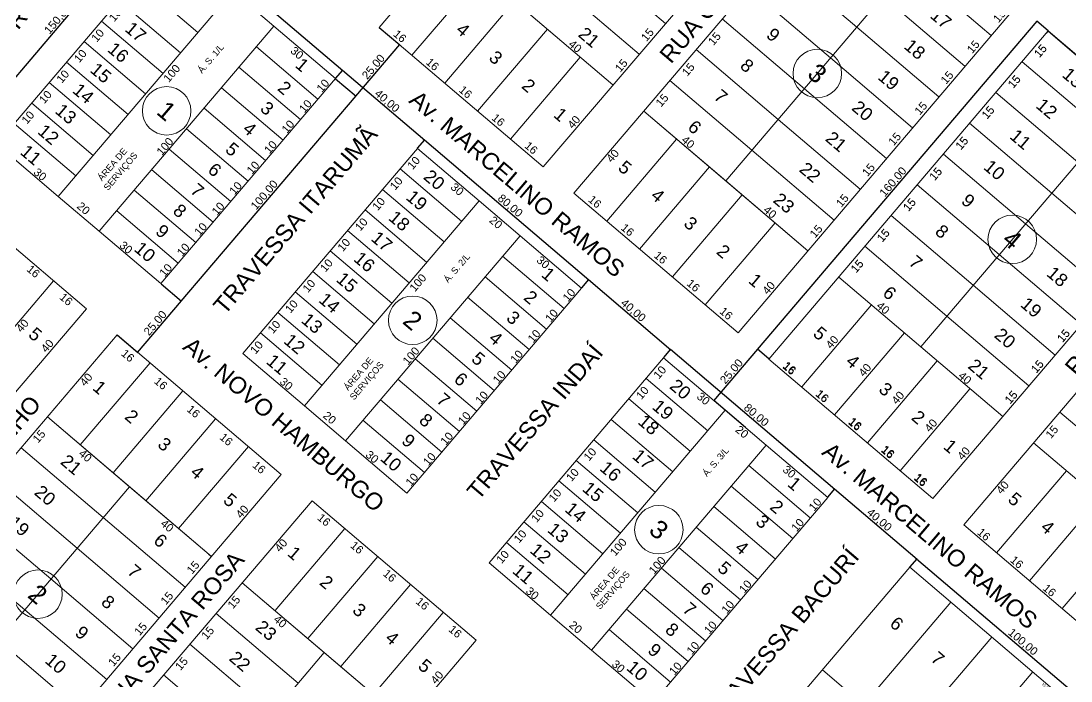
# Model space of a CAD drawing. Header units: metres. Extents: x 3808 to 8215, y 2374 to 6187.
# Drawn here: x 7029.5 to 7419.3, y 4127.6 to 4372.7 of the extents above; entities that cross this region are included whole.
import ezdxf
from ezdxf.enums import TextEntityAlignment as Align

# ---------------------------------------------------------------- set-up
doc = ezdxf.new("R2010")
doc.units = ezdxf.units.M
for name, color, linetype in [('0 - Cotas', 7, 'Continuous'), ('COTAS', 7, 'Continuous'), ('vista', 7, 'Continuous')]:
    doc.layers.add(name, color=color, linetype=linetype)
doc.styles.add('Arial', font='arial.ttf')
doc.styles.add('pedro', font='arial.ttf', dxfattribs={"height": 3})
doc.dimstyles.new('Copy(2) of ISO-25', dxfattribs={"dimtxt": 1, "dimasz": 2.5, "dimexe": 1.25, "dimexo": 0.625, "dimgap": 0.2, "dimtad": 1, "dimtoh": 1, "dimlfac": 1, "dimzin": 1, "dimtxsty": 'Arial', "dimblk": 'NONE', "dimcen": 0, "dimse1": 1, "dimse2": 1, "dimsd1": 1, "dimsd2": 1, "dimclrt": 256, "dimaunit": 1, "dimadec": 3, "dimazin": 0, "dimtfac": 1, "dimtmove": 0, "dimatfit": 3, "dimldrblk": 'NONE', "dimfxl": 1, "dimtolj": 1, "dimtzin": 0, "dimarcsym": 0})
doc.dimstyles.new('pedro', dxfattribs={"dimtxt": 3, "dimasz": 0.1, "dimexe": 0.1, "dimexo": 0.1, "dimgap": 0.05, "dimtad": 1, "dimzin": 1, "dimtxsty": 'pedro', "dimblk": 'ARCHTICK', "dimcen": 2.5, "dimdle": 0.1, "dimadec": 0, "dimazin": 0, "dimtfac": 1, "dimtmove": 0, "dimatfit": 3, "dimldrblk": 'ARCHTICK', "dimfxl": 0.3, "dimarcsym": 0})

# ---------------------------------------------------------------- blocks, each defined once
blk = doc.blocks.new('_ARCHTICK')
at = {"color": 0, "linetype": 'ByBlock', "const_width": 0.15}
blk.add_lwpolyline([(-0.5, -0.5), (0.5, 0.5)], dxfattribs=at)
blk = doc.blocks.new('*D9273')
at = {"layer": 'Defpoints', "color": 0, "transparency": 16777216}
for p in [(7302.98, 4250.71), (7307.17, 4247.15), (7298.54, 4221.66)]:
    blk.add_point(p, dxfattribs=at)
at = {"layer": 'vista', "color": 0, "lineweight": -2, "transparency": 16777216}
for p, q in [((7286.71, 4231.6), (7303.05, 4250.79)), ((7307.1, 4247.21), (7302.91, 4250.78)), ((7298.47, 4221.73), (7286.7, 4231.74))]:
    blk.add_line(p, q, dxfattribs=at)
at = {"layer": 'vista', "color": 0, "lineweight": -2, "transparency": 16777216, "xscale": 0.1, "yscale": 0.1, "zscale": 0.1}
for p, rotation in [((7302.98, 4250.71), 49.59588771418515), ((7286.78, 4231.68), 229.5958877141852)]:
    blk.add_blockref('_ARCHTICK', p, dxfattribs=dict(at, rotation=rotation))
at = {"layer": 'vista', "color": 0, "lineweight": 5, "transparency": 16777216, "insert": (7293.47, 4242.4), "char_height": 3, "attachment_point": 5, "rotation": 49.5959, "style": 'pedro'}
blk.add_mtext('25,00', dxfattribs=at)
blk = doc.blocks.new('*D9274')
at = {"layer": 'Defpoints', "color": 0, "transparency": 16777216}
for p in [(7406.69, 4372.56), (7410.88, 4368.99), (7307.17, 4247.15)]:
    blk.add_point(p, dxfattribs=at)
at = {"layer": 'vista', "color": 0, "lineweight": -2, "transparency": 16777216}
for p, q in [((7302.92, 4250.64), (7406.76, 4372.63)), ((7410.81, 4369.05), (7406.62, 4372.62)), ((7307.1, 4247.22), (7302.91, 4250.78))]:
    blk.add_line(p, q, dxfattribs=at)
at = {"layer": 'vista', "color": 0, "lineweight": -2, "transparency": 16777216, "xscale": 0.1, "yscale": 0.1, "zscale": 0.1}
for p, rotation in [((7406.69, 4372.56), 49.59588771418515), ((7302.99, 4250.72), 229.5958877141852)]:
    blk.add_blockref('_ARCHTICK', p, dxfattribs=dict(at, rotation=rotation))
at = {"layer": 'vista', "color": 0, "lineweight": 5, "transparency": 16777216, "insert": (7353.43, 4312.84), "char_height": 3, "attachment_point": 5, "rotation": 49.5959, "style": 'pedro'}
blk.add_mtext('160,00', dxfattribs=at)
blk = doc.blocks.new('*D9275')
at = {"layer": 'Defpoints', "color": 0, "transparency": 16777216}
for p in [(7434.66, 4381.57), (7437.44, 4379.21), (7410.88, 4368.99)]:
    blk.add_point(p, dxfattribs=at)
at = {"layer": 'vista', "color": 0, "lineweight": -2, "transparency": 16777216}
for p, q in [((7421.17, 4360.1), (7437.5, 4379.29)), ((7434.74, 4381.51), (7437.52, 4379.14)), ((7410.96, 4368.93), (7421.31, 4360.11))]:
    blk.add_line(p, q, dxfattribs=at)
at = {"layer": 'vista', "color": 0, "lineweight": -2, "transparency": 16777216, "xscale": 0.1, "yscale": 0.1, "zscale": 0.1}
for p, rotation in [((7437.44, 4379.21), 49.59588771418515), ((7421.24, 4360.18), 229.5958877141852)]:
    blk.add_blockref('_ARCHTICK', p, dxfattribs=dict(at, rotation=rotation))
at = {"layer": 'vista', "color": 0, "lineweight": 5, "transparency": 16777216, "insert": (7427.93, 4370.89), "char_height": 3, "attachment_point": 5, "rotation": 49.5959, "style": 'pedro'}
blk.add_mtext('25,00', dxfattribs=at)
blk = doc.blocks.new('*D9280')
at = {"layer": 'Defpoints', "color": 0, "transparency": 16777216}
for p in [(7090.11, 4431.91), (7093.34, 4429.16), (6992.88, 4317.69)]:
    blk.add_point(p, dxfattribs=at)
at = {"layer": 'vista', "color": 0, "lineweight": -2, "transparency": 16777216}
for p, q in [((6996.05, 4314.86), (7093.4, 4429.24)), ((7090.18, 4431.85), (7093.41, 4429.1)), ((6992.96, 4317.62), (6996.19, 4314.87))]:
    blk.add_line(p, q, dxfattribs=at)
at = {"layer": 'vista', "color": 0, "lineweight": -2, "transparency": 16777216, "xscale": 0.1, "yscale": 0.1, "zscale": 0.1}
for p, rotation in [((7093.34, 4429.16), 49.59588771418515), ((6996.11, 4314.94), 229.5958877141852)]:
    blk.add_blockref('_ARCHTICK', p, dxfattribs=dict(at, rotation=rotation))
at = {"layer": 'vista', "color": 0, "lineweight": 5, "transparency": 16777216, "insert": (7043.31, 4373.25), "char_height": 3, "attachment_point": 5, "rotation": 49.5959, "style": 'pedro'}
blk.add_mtext('150,00', dxfattribs=at)
blk = doc.blocks.new('*D11518')
at = {"layer": 'Defpoints', "color": 0, "transparency": 16777216}
for p in [(7085.33, 4403.15), (7146.25, 4351.3), (7148.89, 4354.4)]:
    blk.add_point(p, dxfattribs=at)
at = {"layer": 'vista', "color": 0, "lineweight": -2, "transparency": 16777216}
for p, q in [((7085.39, 4403.23), (7088.03, 4406.33)), ((7087.89, 4406.32), (7148.96, 4354.33)), ((7146.31, 4351.37), (7148.95, 4354.48))]:
    blk.add_line(p, q, dxfattribs=at)
at = {"layer": 'vista', "color": 0, "lineweight": -2, "transparency": 16777216, "xscale": 0.1, "yscale": 0.1, "zscale": 0.1}
for p, rotation in [((7087.97, 4406.25), 139.595887678014), ((7148.89, 4354.4), 319.595887678014)]:
    blk.add_blockref('_ARCHTICK', p, dxfattribs=dict(at, rotation=rotation))
at = {"layer": 'vista', "color": 0, "lineweight": 5, "transparency": 16777216, "insert": (7119.63, 4381.74), "char_height": 3, "attachment_point": 5, "rotation": 319.5959, "style": 'pedro'}
blk.add_mtext('80,00', dxfattribs=at)
blk = doc.blocks.new('*D11519')
at = {"layer": 'Defpoints', "color": 0, "transparency": 16777216}
for p in [(7146.25, 4351.3), (7179.35, 4328.47), (7176.71, 4325.37)]:
    blk.add_point(p, dxfattribs=at)
at = {"layer": 'vista', "color": 0, "lineweight": -2, "transparency": 16777216}
for p, q in [((7146.31, 4351.37), (7148.95, 4354.48)), ((7148.81, 4354.46), (7179.42, 4328.41)), ((7176.77, 4325.45), (7179.41, 4328.55))]:
    blk.add_line(p, q, dxfattribs=at)
at = {"layer": 'vista', "color": 0, "lineweight": -2, "transparency": 16777216, "xscale": 0.1, "yscale": 0.1, "zscale": 0.1}
for p, rotation in [((7148.89, 4354.4), 139.595887678014), ((7179.35, 4328.47), 319.595887678014)]:
    blk.add_blockref('_ARCHTICK', p, dxfattribs=dict(at, rotation=rotation))
at = {"layer": 'vista', "color": 0, "lineweight": 5, "transparency": 16777216, "insert": (7165.32, 4342.85), "char_height": 3, "attachment_point": 5, "rotation": 319.5959, "style": 'pedro'}
blk.add_mtext('40,00', dxfattribs=at)
blk = doc.blocks.new('*D11520')
at = {"layer": 'Defpoints', "color": 0, "transparency": 16777216}
for p in [(7176.71, 4325.37), (7240.27, 4276.62), (7237.63, 4273.52)]:
    blk.add_point(p, dxfattribs=at)
at = {"layer": 'vista', "color": 0, "lineweight": -2, "transparency": 16777216}
for p, q in [((7176.77, 4325.45), (7179.41, 4328.55)), ((7179.27, 4328.54), (7240.34, 4276.55)), ((7237.69, 4273.59), (7240.33, 4276.69))]:
    blk.add_line(p, q, dxfattribs=at)
at = {"layer": 'vista', "color": 0, "lineweight": -2, "transparency": 16777216, "xscale": 0.1, "yscale": 0.1, "zscale": 0.1}
for p, rotation in [((7179.35, 4328.47), 139.595887678014), ((7240.27, 4276.62), 319.595887678014)]:
    blk.add_blockref('_ARCHTICK', p, dxfattribs=dict(at, rotation=rotation))
at = {"layer": 'vista', "color": 0, "lineweight": 5, "transparency": 16777216, "insert": (7211.01, 4303.96), "char_height": 3, "attachment_point": 5, "rotation": 319.5959, "style": 'pedro'}
blk.add_mtext('80,00', dxfattribs=at)
blk = doc.blocks.new('*D11521')
at = {"layer": 'Defpoints', "color": 0, "transparency": 16777216}
for p in [(7237.63, 4273.52), (7270.73, 4250.69), (7268.08, 4247.59)]:
    blk.add_point(p, dxfattribs=at)
at = {"layer": 'vista', "color": 0, "lineweight": -2, "transparency": 16777216}
for p, q in [((7237.69, 4273.59), (7240.33, 4276.69)), ((7240.19, 4276.68), (7270.8, 4250.63)), ((7268.15, 4247.66), (7270.79, 4250.77))]:
    blk.add_line(p, q, dxfattribs=at)
at = {"layer": 'vista', "color": 0, "lineweight": -2, "transparency": 16777216, "xscale": 0.1, "yscale": 0.1, "zscale": 0.1}
for p, rotation in [((7240.27, 4276.62), 139.595887678014), ((7270.73, 4250.69), 319.595887678014)]:
    blk.add_blockref('_ARCHTICK', p, dxfattribs=dict(at, rotation=rotation))
at = {"layer": 'vista', "color": 0, "lineweight": 5, "transparency": 16777216, "insert": (7256.7, 4265.07), "char_height": 3, "attachment_point": 5, "rotation": 319.5959, "style": 'pedro'}
blk.add_mtext('40,00', dxfattribs=at)
blk = doc.blocks.new('*D11522')
at = {"layer": 'Defpoints', "color": 0, "transparency": 16777216}
for p in [(7268.08, 4247.59), (7331.65, 4198.84), (7329, 4195.73)]:
    blk.add_point(p, dxfattribs=at)
at = {"layer": 'vista', "color": 0, "lineweight": -2, "transparency": 16777216}
for p, q in [((7268.15, 4247.66), (7270.79, 4250.77)), ((7270.65, 4250.76), (7331.72, 4198.77)), ((7329.07, 4195.81), (7331.71, 4198.91))]:
    blk.add_line(p, q, dxfattribs=at)
at = {"layer": 'vista', "color": 0, "lineweight": -2, "transparency": 16777216, "xscale": 0.1, "yscale": 0.1, "zscale": 0.1}
for p, rotation in [((7270.73, 4250.69), 139.595887678014), ((7331.65, 4198.84), 319.595887678014)]:
    blk.add_blockref('_ARCHTICK', p, dxfattribs=dict(at, rotation=rotation))
at = {"layer": 'vista', "color": 0, "lineweight": 5, "transparency": 16777216, "insert": (7302.39, 4226.18), "char_height": 3, "attachment_point": 5, "rotation": 319.5959, "style": 'pedro'}
blk.add_mtext('80,00', dxfattribs=at)
blk = doc.blocks.new('*D11523')
at = {"layer": 'Defpoints', "color": 0, "transparency": 16777216}
for p in [(7329, 4195.73), (7362.11, 4172.91), (7359.46, 4169.81)]:
    blk.add_point(p, dxfattribs=at)
at = {"layer": 'vista', "color": 0, "lineweight": -2, "transparency": 16777216}
for p, q in [((7329.07, 4195.81), (7331.71, 4198.91)), ((7331.57, 4198.9), (7362.18, 4172.85)), ((7359.53, 4169.88), (7362.17, 4172.99))]:
    blk.add_line(p, q, dxfattribs=at)
at = {"layer": 'vista', "color": 0, "lineweight": -2, "transparency": 16777216, "xscale": 0.1, "yscale": 0.1, "zscale": 0.1}
for p, rotation in [((7331.65, 4198.84), 139.595887678014), ((7362.11, 4172.91), 319.595887678014)]:
    blk.add_blockref('_ARCHTICK', p, dxfattribs=dict(at, rotation=rotation))
at = {"layer": 'vista', "color": 0, "lineweight": 5, "transparency": 16777216, "insert": (7348.08, 4187.28), "char_height": 3, "attachment_point": 5, "rotation": 319.5959, "style": 'pedro'}
blk.add_mtext('40,00', dxfattribs=at)
blk = doc.blocks.new('*D11524')
at = {"layer": 'Defpoints', "color": 0, "transparency": 16777216}
for p in [(7359.46, 4169.81), (7435.61, 4104.99), (7438.25, 4108.09)]:
    blk.add_point(p, dxfattribs=at)
at = {"layer": 'vista', "color": 0, "lineweight": -2, "transparency": 16777216}
for p, q in [((7359.53, 4169.88), (7362.17, 4172.99)), ((7362.03, 4172.98), (7438.33, 4108.03)), ((7435.68, 4105.07), (7438.32, 4108.17))]:
    blk.add_line(p, q, dxfattribs=at)
at = {"layer": 'vista', "color": 0, "lineweight": -2, "transparency": 16777216, "xscale": 0.1, "yscale": 0.1, "zscale": 0.1}
for p, rotation in [((7362.11, 4172.91), 139.595887678014), ((7438.25, 4108.09), 319.595887678014)]:
    blk.add_blockref('_ARCHTICK', p, dxfattribs=dict(at, rotation=rotation))
at = {"layer": 'vista', "color": 0, "lineweight": 5, "transparency": 16777216, "insert": (7401.38, 4141.91), "char_height": 3, "attachment_point": 5, "rotation": 319.5959, "style": 'pedro'}
blk.add_mtext('100,00', dxfattribs=at)
blk = doc.blocks.new('*D11525')
at = {"layer": 'COTAS', "color": 0, "lineweight": -2, "transparency": 16777216}
for p, q in [((7081.5, 4275.08), (7089.1, 4268.62)), ((7072.75, 4249.57), (7089.09, 4268.76)), ((7065.3, 4256.04), (7072.89, 4249.58))]:
    blk.add_line(p, q, dxfattribs=at)
at = {"layer": 'Defpoints', "color": 0, "transparency": 16777216}
for p in [(7081.43, 4275.15), (7089.02, 4268.68), (7065.22, 4256.11)]:
    blk.add_point(p, dxfattribs=at)
at = {"layer": 'COTAS', "color": 0, "lineweight": -2, "transparency": 16777216, "xscale": 0.1, "yscale": 0.1, "zscale": 0.1}
for p, rotation in [((7089.02, 4268.68), 49.59588771418515), ((7072.82, 4249.65), 229.5958877141852)]:
    blk.add_blockref('_ARCHTICK', p, dxfattribs=dict(at, rotation=rotation))
at = {"layer": 'COTAS', "color": 0, "lineweight": 5, "transparency": 16777216, "insert": (7079.51, 4260.37), "char_height": 3, "attachment_point": 5, "rotation": 49.5959, "style": 'pedro'}
blk.add_mtext('25,00', dxfattribs=at)
blk = doc.blocks.new('*D11526')
at = {"layer": 'COTAS', "color": 0, "lineweight": -2, "transparency": 16777216}
for p, q in [((7146.32, 4351.23), (7153.92, 4344.77)), ((7088.96, 4268.61), (7153.9, 4344.91)), ((7081.5, 4275.08), (7089.1, 4268.62))]:
    blk.add_line(p, q, dxfattribs=at)
at = {"layer": 'Defpoints', "color": 0, "transparency": 16777216}
for p in [(7146.25, 4351.3), (7153.84, 4344.83), (7081.43, 4275.15)]:
    blk.add_point(p, dxfattribs=at)
at = {"layer": 'COTAS', "color": 0, "lineweight": -2, "transparency": 16777216, "xscale": 0.1, "yscale": 0.1, "zscale": 0.1}
for p, rotation in [((7153.84, 4344.83), 49.59588771418515), ((7089.02, 4268.68), 229.5958877141852)]:
    blk.add_blockref('_ARCHTICK', p, dxfattribs=dict(at, rotation=rotation))
at = {"layer": 'COTAS', "color": 0, "lineweight": 5, "transparency": 16777216, "insert": (7120.02, 4307.96), "char_height": 3, "attachment_point": 5, "rotation": 49.5959, "style": 'pedro'}
blk.add_mtext('100,00', dxfattribs=at)
blk = doc.blocks.new('*D11527')
at = {"layer": 'COTAS', "color": 0, "lineweight": -2, "transparency": 16777216}
for p, q in [((7162.53, 4370.27), (7170.12, 4363.81)), ((7153.77, 4344.76), (7170.11, 4363.95)), ((7146.32, 4351.23), (7153.92, 4344.77))]:
    blk.add_line(p, q, dxfattribs=at)
at = {"layer": 'Defpoints', "color": 0, "transparency": 16777216}
for p in [(7162.45, 4370.33), (7170.04, 4363.87), (7146.25, 4351.3)]:
    blk.add_point(p, dxfattribs=at)
at = {"layer": 'COTAS', "color": 0, "lineweight": -2, "transparency": 16777216, "xscale": 0.1, "yscale": 0.1, "zscale": 0.1}
for p, rotation in [((7170.04, 4363.87), 49.59588771418515), ((7153.84, 4344.83), 229.5958877141852)]:
    blk.add_blockref('_ARCHTICK', p, dxfattribs=dict(at, rotation=rotation))
at = {"layer": 'COTAS', "color": 0, "lineweight": 5, "transparency": 16777216, "insert": (7160.53, 4355.55), "char_height": 3, "attachment_point": 5, "rotation": 49.5959, "style": 'pedro'}
blk.add_mtext('25,00', dxfattribs=at)
blk = doc.blocks.new('*D11740')
at = {"layer": 'Defpoints', "color": 0, "transparency": 16777216}
for p in [(7405.15, 4130.92), (7416.59, 4121.18), (7415.4, 4119.79)]:
    blk.add_point(p, dxfattribs=at)
at = {"layer": '0 - Cotas', "lineweight": 5, "transparency": 16777216, "insert": (7410.44, 4125.07), "char_height": 1, "attachment_point": 5, "rotation": 319.5959, "style": 'Arial'}
blk.add_mtext('\\A1;15,02m', dxfattribs=at)
blk = doc.blocks.new('_None')
blk = doc.blocks.new('*D11741')
at = {"layer": 'Defpoints', "color": 0, "transparency": 16777216}
for p in [(7405.15, 4130.92), (7372.74, 4092.84), (7374.3, 4091.52)]:
    blk.add_point(p, dxfattribs=at)
at = {"layer": '0 - Cotas', "lineweight": 5, "transparency": 16777216, "insert": (7389.65, 4110.79), "char_height": 1, "attachment_point": 5, "rotation": 49.5959, "style": 'Arial'}
blk.add_mtext('\\A1;50,00m', dxfattribs=at)

msp = doc.modelspace()

# ---------------------------------------------------------------- linework, layer by layer
at = {"layer": 'vista', "lineweight": 5}
for p, q in [((7162.45, 4370.334), (7266.158, 4492.172)), ((7223.37, 4318.48), (7327.078, 4440.318)), ((7234.792, 4308.757), (7348.223, 4442.018)), ((7291.179, 4313.29), (7378.682, 4416.091)), ((7020.509, 4327.001), (7085.327, 4403.15)), ((7188.377, 4400.793), (7249.297, 4348.939)), ((7238.282, 4397.711), (7268.742, 4371.784)), ((7309.332, 4396.328), (7339.792, 4370.402)), ((7200.561, 4390.422), (7174.634, 4359.963)), ((7295.712, 4256.903), (7409.142, 4390.164)), ((7359.237, 4393.246), (7389.697, 4367.319)), ((7072.363, 4387.92), (7095.208, 4368.475)), ((7228.56, 4386.289), (7259.019, 4360.362)), ((7043.354, 4307.556), (7108.172, 4383.705)), ((7108.172, 4383.705), (7123.401, 4370.741)), ((7299.61, 4384.906), (7330.069, 4358.979)), ((7349.515, 4381.824), (7379.974, 4355.897)), ((7065.882, 4380.305), (7088.726, 4360.86)), ((7212.745, 4380.052), (7186.818, 4349.592)), ((7218.837, 4374.866), (7249.297, 4348.939)), ((7058.584, 4294.592), (7123.401, 4370.741)), ((7059.4, 4372.691), (7082.245, 4353.245)), ((7123.401, 4370.741), (7146.246, 4351.296)), ((7162.45, 4370.334), (7223.37, 4318.48)), ((7289.887, 4373.484), (7320.347, 4347.557)), ((7339.792, 4370.402), (7370.252, 4344.475)), ((7224.929, 4369.681), (7199.002, 4339.221)), ((7307.174, 4247.151), (7410.882, 4368.99)), ((7410.882, 4368.99), (7441.342, 4343.063)), ((7052.918, 4365.076), (7075.763, 4345.63)), ((7116.92, 4363.127), (7139.764, 4343.681)), ((7237.113, 4359.31), (7211.186, 4328.85)), ((7280.164, 4362.061), (7310.624, 4336.134)), ((7330.069, 4358.979), (7360.529, 4333.052)), ((7046.436, 4357.461), (7069.281, 4338.015)), ((7110.438, 4355.512), (7133.283, 4336.066)), ((7401.16, 4357.568), (7431.619, 4331.641)), ((7081.429, 4275.147), (7146.246, 4351.296)), ((7270.442, 4350.639), (7300.901, 4324.712)), ((7039.955, 4349.846), (7062.799, 4330.401)), ((7103.956, 4347.897), (7126.801, 4328.451)), ((7320.347, 4347.557), (7350.806, 4321.63)), ((7363.561, 4251.684), (7441.342, 4343.063)), ((7391.437, 4346.145), (7421.897, 4320.218)), ((7033.473, 4342.231), (7056.318, 4322.786)), ((7097.474, 4340.282), (7120.319, 4320.837)), ((7260.719, 4339.217), (7321.639, 4287.363)), ((7260.719, 4339.217), (7291.179, 4313.29)), ((7310.624, 4336.134), (7341.084, 4310.207)), ((7026.991, 4334.616), (7049.836, 4315.171)), ((7090.993, 4332.667), (7113.837, 4313.222)), ((7381.714, 4334.723), (7412.174, 4308.796)), ((7272.903, 4328.846), (7246.976, 4298.386)), ((7020.509, 4327.001), (7043.354, 4307.556)), ((7084.511, 4325.052), (7107.356, 4305.607)), ((7111.888, 4249.22), (7176.706, 4325.369)), ((7176.706, 4325.369), (7199.551, 4305.924)), ((7300.901, 4324.712), (7331.361, 4298.785)), ((7371.992, 4323.301), (7402.451, 4297.374)), ((6992.883, 4317.686), (7053.802, 4265.832)), ((7078.029, 4317.437), (7100.874, 4297.992)), ((7170.224, 4317.754), (7193.069, 4298.309)), ((7285.087, 4318.475), (7259.16, 4288.015)), ((7368.094, 4195.297), (7471.802, 4317.136)), ((7291.179, 4313.29), (7321.639, 4287.363)), ((7362.269, 4311.878), (7392.729, 4285.951)), ((7071.547, 4309.822), (7094.392, 4290.377)), ((7163.742, 4310.139), (7186.587, 4290.694)), ((7234.792, 4308.757), (7295.712, 4256.903)), ((7297.271, 4308.104), (7271.344, 4277.645)), ((7412.174, 4308.796), (7442.634, 4282.869)), ((7043.354, 4307.556), (7058.584, 4294.592)), ((7134.733, 4229.775), (7199.551, 4305.924)), ((7199.551, 4305.924), (7214.78, 4292.961)), ((7379.516, 4185.575), (7483.224, 4307.413)), ((7065.066, 4302.207), (7087.91, 4282.762)), ((7157.261, 4302.524), (7180.105, 4283.079)), ((7352.547, 4300.456), (7383.006, 4274.529)), ((7309.455, 4297.733), (7283.528, 4267.274)), ((7402.451, 4297.374), (7432.911, 4271.447)), ((7058.584, 4294.592), (7081.429, 4275.147)), ((7149.963, 4216.811), (7214.78, 4292.961)), ((7150.779, 4294.91), (7173.624, 4275.464)), ((7214.78, 4292.961), (7237.625, 4273.515)), ((7342.824, 4289.033), (7373.284, 4263.106)), ((7144.297, 4287.295), (7167.142, 4267.849)), ((7208.299, 4285.346), (7231.143, 4265.9)), ((7392.729, 4285.951), (7423.188, 4260.024)), ((7137.815, 4279.68), (7160.66, 4260.234)), ((7201.817, 4277.731), (7224.662, 4258.285)), ((7333.101, 4277.611), (7394.021, 4225.757)), ((7333.101, 4277.611), (7363.561, 4251.684)), ((7015.691, 4245.743), (7041.618, 4276.203)), ((7172.808, 4197.366), (7237.625, 4273.515)), ((7383.006, 4274.529), (7413.466, 4248.602)), ((7131.334, 4272.065), (7154.178, 4252.62)), ((7195.335, 4270.116), (7218.18, 4250.671)), ((7053.802, 4265.832), (6950.094, 4143.994)), ((7345.285, 4267.24), (7319.358, 4236.781)), ((7124.852, 4264.45), (7147.697, 4245.005)), ((7188.853, 4262.501), (7211.698, 4243.056)), ((7373.284, 4263.106), (7403.743, 4237.179)), ((7065.224, 4256.11), (6961.516, 4134.271)), ((7065.224, 4256.11), (7126.144, 4204.256)), ((7118.37, 4256.835), (7141.215, 4237.39)), ((7182.372, 4254.886), (7205.216, 4235.441)), ((7357.469, 4256.869), (7331.542, 4226.41)), ((7111.888, 4249.22), (7134.733, 4229.775)), ((7363.561, 4251.684), (7394.021, 4225.757)), ((7051.481, 4215.279), (7077.408, 4245.739)), ((7175.89, 4247.271), (7198.735, 4227.826)), ((7203.267, 4171.439), (7268.085, 4247.588)), ((7268.085, 4247.588), (7290.93, 4228.143)), ((7307.174, 4247.151), (7368.094, 4195.297)), ((7369.653, 4246.499), (7343.726, 4216.039)), ((7169.408, 4239.656), (7192.253, 4220.211)), ((7261.603, 4239.973), (7284.448, 4220.528)), ((7063.665, 4204.908), (7089.592, 4235.368)), ((7381.837, 4236.128), (7355.91, 4205.668)), ((7134.733, 4229.775), (7149.963, 4216.811)), ((7162.926, 4232.041), (7185.771, 4212.596)), ((7255.121, 4232.358), (7277.966, 4212.913)), ((7226.112, 4151.994), (7290.93, 4228.143)), ((7290.93, 4228.143), (7306.159, 4215.18)), ((7415.166, 4227.457), (7445.625, 4201.53)), ((7039.297, 4225.65), (7100.217, 4173.796)), ((7039.297, 4225.65), (7069.757, 4199.723)), ((7075.849, 4194.538), (7101.776, 4224.997)), ((7156.445, 4224.426), (7179.289, 4204.981)), ((7248.64, 4224.744), (7271.484, 4205.298)), ((7029.575, 4214.228), (7060.034, 4188.301)), ((7088.033, 4184.167), (7113.96, 4214.627)), ((7149.963, 4216.811), (7172.808, 4197.366)), ((7241.342, 4139.03), (7306.159, 4215.18)), ((7242.158, 4217.129), (7265.003, 4197.683)), ((7306.159, 4215.18), (7329.004, 4195.734)), ((7405.443, 4216.034), (7466.362, 4164.18)), ((7405.443, 4216.034), (7435.903, 4190.107)), ((7235.676, 4209.514), (7258.521, 4190.068)), ((7299.678, 4207.565), (7322.522, 4188.119)), ((7019.852, 4202.805), (7050.312, 4176.878)), ((7126.144, 4204.256), (7022.436, 4082.417)), ((7417.627, 4205.664), (7391.7, 4175.204)), ((7069.757, 4199.723), (6991.976, 4108.344)), ((7069.757, 4199.723), (7100.217, 4173.796)), ((7229.194, 4201.899), (7252.039, 4182.454)), ((7293.196, 4199.95), (7316.041, 4180.504)), ((7264.187, 4119.585), (7329.004, 4195.734)), ((7264.187, 4119.585), (7329.004, 4195.734)), ((7429.811, 4195.293), (7403.884, 4164.833)), ((7010.129, 4191.383), (7040.589, 4165.456)), ((7137.566, 4194.533), (7033.858, 4072.694)), ((7137.566, 4194.533), (7198.485, 4142.679)), ((7222.713, 4194.284), (7245.557, 4174.839)), ((7286.714, 4192.335), (7309.559, 4172.89)), ((7060.034, 4188.301), (7090.494, 4162.374)), ((7123.823, 4153.703), (7149.75, 4184.162)), ((7216.231, 4186.669), (7239.076, 4167.224)), ((7280.232, 4184.72), (7303.077, 4165.275)), ((7379.516, 4185.575), (7440.435, 4133.721)), ((7441.995, 4184.922), (7416.068, 4154.462)), ((7000.407, 4179.961), (7030.867, 4154.034)), ((7209.749, 4179.054), (7232.594, 4159.609)), ((7050.312, 4176.878), (7080.771, 4150.951)), ((7273.751, 4177.105), (7296.595, 4157.66)), ((7136.007, 4143.332), (7161.934, 4173.792)), ((7203.267, 4171.439), (7226.112, 4151.994)), ((7267.269, 4169.49), (7290.114, 4150.045)), ((7294.646, 4093.658), (7359.464, 4169.807)), ((7359.464, 4169.807), (7434.471, 4105.962)), ((7359.464, 4169.807), (7434.471, 4105.962)), ((7040.589, 4165.456), (7071.049, 4139.529)), ((7111.639, 4164.073), (7172.558, 4112.22)), ((7111.639, 4164.073), (7142.099, 4138.147)), ((7148.191, 4132.961), (7174.118, 4163.421)), ((7260.787, 4161.875), (7283.632, 4142.43)), ((7309.876, 4080.695), (7374.694, 4156.844)), ((7030.867, 4154.034), (7061.326, 4128.107)), ((7101.916, 4152.651), (7132.376, 4126.724)), ((7160.375, 4122.59), (7186.301, 4153.05)), ((7226.112, 4151.994), (7241.342, 4139.03)), ((7254.305, 4154.26), (7277.15, 4134.815)), ((7247.824, 4146.645), (7270.668, 4127.2)), ((7021.144, 4142.611), (7051.604, 4116.684)), ((7092.194, 4141.229), (7122.653, 4115.302)), ((7198.485, 4142.679), (7094.777, 4020.841)), ((7325.106, 4067.731), (7389.923, 4143.88)), ((7142.099, 4138.147), (7064.318, 4046.767)), ((7142.099, 4138.147), (7172.558, 4112.22)), ((7241.342, 4139.03), (7264.187, 4119.585)), ((7082.471, 4129.806), (7112.931, 4103.879)), ((7327.055, 4131.733), (7378.603, 4087.856)), ((7372.745, 4092.842), (7405.153, 4130.917))]:
    msp.add_line(p, q, dxfattribs=at)
at = {"layer": 'vista', "color": 1, "lineweight": 5}
for p, q in [((7410.817, 4368.914), (7410.188, 4368.175)), ((7410.958, 4368.925), (7411.939, 4368.091)), ((7100.141, 4173.861), (7099.16, 4174.696)), ((7100.152, 4173.72), (7099.523, 4172.981))]:
    msp.add_line(p, q, dxfattribs=at)
at = {"layer": 'vista', "color": 7, "lineweight": 5}
for centre in [(7325.15, 4353.2), (7083.572, 4339.327), (7397.533, 4291.595), (7174.951, 4261.546), (7266.33, 4183.766), (7035.785, 4159.812)]:
    msp.add_circle(centre, 9.014, dxfattribs=at)

# ---------------------------------------------------------------- block references
at = {"layer": 'vista', "color": 1, "lineweight": 5}
for p, xscale, yscale, zscale, rotation in [((7410.253, 4368.251), 0.09999999999999999, 0.09999999999999999, 0.09999999999999999, 139.5958876918647), ((7411.863, 4368.155), 0.1, 0.1, 0.1, 229.5958876918695), ((7099.236, 4174.631), -0.1, 0.1, 0.1, 49.59588769185999), ((7099.587, 4173.057), -0.1, 0.1, 0.1, 139.5958876918647)]:
    msp.add_blockref('_ARCHTICK', p, dxfattribs=dict(at, xscale=xscale, yscale=yscale, zscale=zscale, rotation=rotation))

# ---------------------------------------------------------------- texts
at = {"layer": 'vista', "lineweight": 5, "style": 'pedro'}
for s, rotation, p in [('R:  PORTO ALEGRE', 49.59589, (7006.69, 4353.245)), ('RUA CAJUEIRO', 49.59589, (7266.063, 4360.547)), ('Av. MARCELINO RAMOS', 319.59589, (7177.209, 4347.411)), ('TRAVESSA ITARUMÃ', 49.59589, (7100.401, 4267.275)), ('RUA BURITI', 49.59589, (7416.557, 4244.564)), ('Av. NOVO HAMBURGO', 319.59589, (7093.203, 4255.818)), ('TRAVESSA INDAÍ', 49.59589, (7194.569, 4198.397)), ('RUA CARAZINHO', 49.59589, (6985.857, 4179.308)), ('Av. MARCELINO RAMOS', 319.59589, (7330.464, 4216.744)), ('TRAVESSA BACURÍ', 49.59589, (7283.311, 4115.191)), ('RUA SANTA ROSA', 49.59589, (7058.199, 4117.731))]:
    msp.add_text(s, height=6.24, rotation=rotation, dxfattribs=at).set_placement(p, align=Align.TOP_LEFT)
at = {"layer": 'vista', "color": 1, "lineweight": 5, "attachment_point": 5, "style": 'pedro'}
for s, insert, char_height, rotation in [('10', (7064.482, 4374.93), 3, 49.59589), ('15', (7392.778, 4374.546), 3, 49.59589), ('15', (7262.1, 4367.588), 3, 49.59589), ('10', (7058.001, 4367.316), 3, 49.59589), ('16', (7170.181, 4367.052), 3, 319.59589), ('15', (7286.979, 4366.11), 3, 49.59589), ('Á. S. 1/L', (7099.97, 4358.731), 2.4, 49.59589), ('30', (7131.984, 4360.837), 3, 319.59589), ('40', (7235.257, 4363.304), 3, 319.59589), ('15', (7383.055, 4363.123), 3, 49.59589), ('15', (7407.974, 4361.616), 3, 49.59589), ('15', (7408.027, 4361.571), 3, 49.59589), ('10', (7051.519, 4359.701), 3, 49.59589), ('16', (7182.3, 4356.605), 3, 319.59589), ('15', (7252.378, 4356.166), 3, 49.59589), ('100', (7085.488, 4353.26), 3, 49.59589), ('100', (7085.488, 4353.26), 3, 49.59589), ('15', (7277.256, 4354.688), 3, 49.59589), ('10', (7045.037, 4352.086), 3, 49.59589), ('10', (7141.594, 4348.69), 3, 49.59589), ('15', (7373.333, 4351.701), 3, 49.59589), ('15', (7398.251, 4350.194), 3, 49.59589), ('15', (7398.305, 4350.149), 3, 49.59589), ('10', (7038.555, 4344.471), 3, 49.59589), ('16', (7194.549, 4346.31), 3, 319.59589), ('10', (7135.113, 4341.075), 3, 49.59589), ('15', (7267.534, 4343.265), 3, 49.59589), ('10', (7032.074, 4336.856), 3, 49.59589), ('15', (7363.61, 4340.279), 3, 49.59589), ('15', (7388.529, 4338.772), 3, 49.59589), ('15', (7388.582, 4338.726), 3, 49.59589), ('10', (7128.631, 4333.46), 3, 49.59589), ('16', (7206.733, 4335.939), 3, 319.59589), ('40', (7234.769, 4335.159), 3, 49.59589), ('15', (7353.887, 4328.856), 3, 49.59589), ('100', (7082.948, 4326.122), 3, 49.59589), ('100', (7082.948, 4326.122), 3, 49.59589), ('10', (7122.149, 4325.845), 3, 49.59589), ('16', (7218.917, 4325.569), 3, 319.59589), ('40', (7277.204, 4327.731), 3, 319.59589), ('15', (7378.806, 4327.349), 3, 49.59589), ('15', (7378.859, 4327.304), 3, 49.59589), ('ÁREA DE \\PSERVIÇOS', (7065.224, 4317.91), 2.4, 49.59589), ('ÁREA DE \\PSERVIÇOS', (7065.224, 4317.91), 2.4, 49.59589), ('40', (7249.19, 4322.634), 3, 49.59589), ('10', (7115.667, 4318.23), 3, 49.59589), ('10', (7175.306, 4319.994), 3, 49.59589), ('15', (7344.165, 4317.434), 3, 49.59589), ('30', (7036.623, 4315.715), 3, 319.59589), ('15', (7369.084, 4315.927), 3, 49.59589), ('15', (7369.137, 4315.882), 3, 49.59589), ('10', (7109.186, 4310.615), 3, 49.59589), ('10', (7168.825, 4312.379), 3, 49.59589), ('30', (7191.473, 4310.2), 3, 319.59589), ('15', (7334.442, 4306.012), 3, 49.59589), ('20', (7052.706, 4303.115), 3, 319.59589), ('20', (7052.706, 4303.115), 3, 319.59589), ('10', (7102.704, 4303), 3, 49.59589), ('10', (7162.343, 4304.764), 3, 49.59589), ('16', (7242.588, 4305.551), 3, 319.59589), ('15', (7359.361, 4304.504), 3, 49.59589), ('15', (7359.414, 4304.459), 3, 49.59589), ('20', (7205.828, 4297.87), 3, 319.59589), ('40', (7307.599, 4301.728), 3, 319.59589), ('10', (7096.222, 4295.385), 3, 49.59589), ('10', (7155.861, 4297.149), 3, 49.59589), ('16', (7254.707, 4295.104), 3, 319.59589), ('15', (7324.72, 4294.589), 3, 49.59589), ('15', (7349.638, 4293.082), 3, 49.59589), ('15', (7349.692, 4293.037), 3, 49.59589), ('30', (7068.513, 4288.571), 3, 319.59589), ('10', (7089.74, 4287.77), 3, 49.59589), ('10', (7149.38, 4289.535), 3, 49.59589), ('Á. S. 2/L', (7191.349, 4280.95), 2.4, 49.59589), ('30', (7223.363, 4283.056), 3, 319.59589), ('16', (7266.955, 4284.81), 3, 319.59589), ('16', (7034.092, 4279.703), 3, 319.59589), ('10', (7083.259, 4280.155), 3, 49.59589), ('10', (7142.898, 4281.92), 3, 49.59589), ('15', (7339.916, 4281.66), 3, 49.59589), ('15', (7339.969, 4281.614), 3, 49.59589), ('10', (7136.416, 4274.305), 3, 49.59589), ('100', (7176.867, 4275.479), 3, 49.59589), ('10', (7232.973, 4270.909), 3, 49.59589), ('16', (7279.139, 4274.439), 3, 319.59589), ('40', (7307.111, 4273.582), 3, 49.59589), ('16', (7046.276, 4269.333), 3, 319.59589), ('10', (7129.934, 4266.69), 3, 49.59589), ('10', (7226.492, 4263.294), 3, 49.59589), ('16', (7291.323, 4264.068), 3, 319.59589), ('40', (7349.586, 4266.125), 3, 319.59589), ('40', (7030.024, 4259.545), 3, 49.59589), ('10', (7123.453, 4259.075), 3, 49.59589), ('10', (7220.01, 4255.679), 3, 49.59589), ('15', (7416.547, 4255.828), 3, 49.59589), ('15', (7416.6, 4255.783), 3, 49.59589), ('40', (7039.275, 4252.052), 3, 49.59589), ('10', (7116.971, 4251.46), 3, 49.59589), ('40', (7330.641, 4253.441), 3, 49.59589), ('16', (7069.168, 4248.401), 3, 319.59589), ('100', (7174.327, 4248.341), 3, 49.59589), ('10', (7213.528, 4248.064), 3, 49.59589), ('ÁREA DE \\PSERVIÇOS', (7156.603, 4240.129), 2.4, 49.59589), ('16', (7314.754, 4243.606), 3, 319.59589), ('16', (7314.865, 4243.899), 3, 319.59589), ('40', (7342.825, 4243.07), 3, 49.59589), ('15', (7406.824, 4244.406), 3, 49.59589), ('15', (7406.877, 4244.361), 3, 49.59589), ('40', (7053.695, 4239.528), 3, 49.59589), ('10', (7207.046, 4240.449), 3, 49.59589), ('10', (7266.686, 4242.213), 3, 49.59589), ('40', (7379.981, 4240.122), 3, 319.59589), ('16', (7081.417, 4238.106), 3, 319.59589), ('30', (7128.002, 4237.934), 3, 319.59589), ('10', (7200.565, 4232.834), 3, 49.59589), ('10', (7260.204, 4234.598), 3, 49.59589), ('30', (7282.852, 4232.419), 3, 319.59589), ('16', (7326.984, 4233.452), 3, 319.59589), ('16', (7327.002, 4233.311), 3, 319.59589), ('40', (7355.074, 4232.775), 3, 49.59589), ('15', (7397.102, 4232.984), 3, 49.59589), ('15', (7397.155, 4232.938), 3, 49.59589), ('16', (7093.536, 4227.659), 3, 319.59589), ('20', (7144.086, 4225.334), 3, 319.59589), ('10', (7194.083, 4225.219), 3, 49.59589), ('20', (7297.207, 4220.09), 3, 319.59589), ('16', (7339.121, 4222.864), 3, 319.59589), ('16', (7339.232, 4223.157), 3, 319.59589), ('40', (7367.323, 4222.481), 3, 49.59589), ('15', (7412.257, 4220.083), 3, 49.59589), ('15', (7036.216, 4218.424), 3, 49.59589), ('16', (7105.72, 4217.288), 3, 319.59589), ('10', (7187.601, 4217.604), 3, 49.59589), ('16', (7351.305, 4212.493), 3, 319.59589), ('16', (7351.416, 4212.786), 3, 319.59589), ('40', (7379.506, 4212.11), 3, 49.59589), ('40', (7053.39, 4211.24), 3, 319.59589), ('30', (7159.892, 4210.79), 3, 319.59589), ('10', (7181.119, 4209.989), 3, 49.59589), ('10', (7240.759, 4211.754), 3, 49.59589), ('Á. S. 3/L', (7287.436, 4208.925), 2.4, 49.59589), ('16', (7117.903, 4206.917), 3, 319.59589), ('10', (7234.277, 4204.139), 3, 49.59589), ('30', (7314.742, 4205.275), 3, 319.59589), ('10', (7174.638, 4202.375), 3, 49.59589), ('16', (7363.489, 4202.123), 3, 319.59589), ('16', (7363.6, 4202.415), 3, 319.59589), ('10', (7227.795, 4196.524), 3, 49.59589), ('40', (7393.914, 4199.452), 3, 49.59589), ('10', (7324.352, 4193.128), 3, 49.59589), ('40', (7111.616, 4190.475), 3, 49.59589), ('10', (7221.313, 4188.909), 3, 49.59589), ('40', (7083.785, 4185.237), 3, 319.59589), ('16', (7142.001, 4187.402), 3, 319.59589), ('10', (7317.871, 4185.513), 3, 49.59589), ('10', (7214.832, 4181.294), 3, 49.59589), ('16', (7386.977, 4181.998), 3, 319.59589), ('40', (7126.037, 4177.951), 3, 49.59589), ('16', (7154.25, 4177.107), 3, 319.59589), ('100', (7251.27, 4177.303), 3, 49.59589), ('10', (7208.35, 4173.679), 3, 49.59589), ('15', (7093.402, 4169.747), 3, 49.59589), ('100', (7265.706, 4170.56), 3, 49.59589), ('16', (7399.226, 4171.704), 3, 319.59589), ('16', (7166.369, 4166.66), 3, 319.59589), ('ÁREA DE \\PSERVIÇOS', (7247.982, 4162.348), 2.4, 49.59589), ('10', (7298.425, 4162.668), 3, 49.59589), ('15', (7083.68, 4158.325), 3, 49.59589), ('30', (7219.381, 4160.153), 3, 319.59589), ('16', (7411.345, 4161.257), 3, 319.59589), ('15', (7108.558, 4156.847), 3, 49.59589), ('16', (7178.553, 4156.289), 3, 319.59589), ('10', (7291.944, 4155.053), 3, 49.59589), ('15', (7073.957, 4146.903), 3, 49.59589), ('15', (7098.835, 4145.425), 3, 49.59589), ('40', (7125.732, 4149.663), 3, 319.59589), ('16', (7190.737, 4145.918), 3, 319.59589), ('20', (7235.465, 4147.553), 3, 319.59589), ('10', (7285.462, 4147.438), 3, 49.59589), ('10', (7278.98, 4139.823), 3, 49.59589), ('15', (7064.234, 4135.48), 3, 49.59589), ('15', (7089.113, 4134.002), 3, 49.59589), ('30', (7251.271, 4133.009), 3, 319.59589), ('10', (7272.498, 4132.209), 3, 49.59589), ('40', (7183.958, 4128.899), 3, 49.59589)]:
    msp.add_mtext(s, dxfattribs=dict(at, insert=insert, char_height=char_height, rotation=rotation))
at = {"layer": 'vista', "lineweight": 5, "char_height": 4.8, "attachment_point": 5, "rotation": 319.59589, "style": 'pedro'}
for s, insert in [('17', (7371.091, 4373.618)), ('17', (7072.121, 4368.652)), ('4', (7193.612, 4369.473)), ('21', (7240.414, 4366.661)), ('9', (7308.8, 4367.545)), ('16', (7065.639, 4361.037)), ('18', (7361.368, 4362.196)), ('1', (7133.949, 4356.443)), ('3', (7205.796, 4359.102)), ('8', (7299.077, 4356.123)), ('15', (7059.157, 4353.422)), ('13', (7420.073, 4351.629)), ('2', (7217.98, 4348.731)), ('19', (7351.646, 4350.774)), ('14', (7052.676, 4345.807)), ('2', (7127.38, 4347.88)), ('7', (7289.355, 4344.701)), ('20', (7341.923, 4339.351)), ('12', (7410.35, 4340.207)), ('13', (7046.194, 4338.193)), ('3', (7120.898, 4340.265)), ('1', (7229.859, 4337.968)), ('6', (7279.632, 4333.278)), ('12', (7039.712, 4330.578)), ('4', (7114.417, 4332.65)), ('21', (7332.201, 4327.929)), ('11', (7400.627, 4328.785)), ('5', (7107.935, 4325.036)), ('11', (7033.23, 4322.963)), ('6', (7101.453, 4317.421)), ('5', (7253.77, 4318.267)), ('22', (7322.478, 4316.506)), ('10', (7390.905, 4317.362)), ('20', (7182.945, 4313.716)), ('7', (7094.971, 4309.806)), ('19', (7176.463, 4306.101)), ('4', (7265.954, 4307.896)), ('23', (7312.755, 4305.084)), ('9', (7381.182, 4305.94)), ('8', (7088.49, 4302.191)), ('18', (7169.982, 4298.486)), ('9', (7082.008, 4294.576)), ('3', (7278.138, 4297.525)), ('8', (7371.459, 4294.518)), ('17', (7163.5, 4290.871)), ('10', (7075.526, 4286.961)), ('2', (7290.321, 4287.154)), ('16', (7157.018, 4283.256)), ('7', (7361.737, 4283.095)), ('1', (7225.328, 4278.662)), ('18', (7414.305, 4277.746)), ('15', (7150.536, 4275.641)), ('1', (7302.201, 4276.392)), ('6', (7352.014, 4271.673)), ('14', (7144.055, 4268.027)), ('2', (7218.759, 4270.099)), ('19', (7404.583, 4266.323)), ('3', (7212.277, 4262.484)), ('13', (7137.573, 4260.412)), ('5', (7034.824, 4256.323)), ('5', (7326.152, 4256.661)), ('20', (7394.86, 4254.901)), ('12', (7131.091, 4252.797)), ('4', (7205.796, 4254.87)), ('5', (7199.314, 4247.255)), ('11', (7124.609, 4245.182)), ('4', (7338.336, 4246.29)), ('21', (7385.137, 4243.479)), ('6', (7192.832, 4239.64)), ('1', (7058.735, 4236.621)), ('20', (7274.324, 4235.935)), ('3', (7350.52, 4235.92)), ('7', (7186.35, 4232.025)), ('19', (7267.842, 4228.32)), ('2', (7070.614, 4225.858)), ('8', (7179.869, 4224.41)), ('18', (7262.539, 4222.765)), ('2', (7362.704, 4225.549)), ('9', (7173.387, 4216.795)), ('3', (7082.798, 4215.488)), ('1', (7374.583, 4214.786)), ('21', (7048.181, 4207.929)), ('10', (7166.905, 4209.18)), ('17', (7260.493, 4209.965)), ('4', (7094.982, 4205.117)), ('16', (7248.397, 4205.475)), ('1', (7316.707, 4200.881)), ('20', (7038.458, 4196.506)), ('15', (7241.915, 4197.861)), ('5', (7107.166, 4194.746)), ('5', (7398.494, 4195.085)), ('14', (7235.434, 4190.246)), ('2', (7310.138, 4192.318)), ('19', (7028.735, 4185.084)), ('3', (7304.835, 4186.764)), ('13', (7228.952, 4182.631)), ('4', (7410.678, 4184.714)), ('6', (7081.304, 4179.734)), ('1', (7131.077, 4175.044)), ('12', (7222.47, 4175.016)), ('4', (7297.175, 4177.089)), ('5', (7290.693, 4169.474)), ('7', (7071.581, 4168.312)), ('11', (7215.988, 4167.401)), ('2', (7142.956, 4164.282)), ('6', (7284.211, 4161.859)), ('8', (7061.859, 4156.89)), ('3', (7155.14, 4153.911)), ('7', (7277.729, 4154.244)), ('23', (7120.522, 4146.352)), ('8', (7271.248, 4146.629)), ('6', (7354.648, 4148.894)), ('9', (7052.136, 4145.467)), ('4', (7167.324, 4143.54)), ('9', (7264.766, 4139.014)), ('10', (7042.413, 4134.045)), ('22', (7110.8, 4134.93)), ('7', (7369.878, 4135.93)), ('5', (7179.508, 4133.169)), ('10', (7258.284, 4131.399))]:
    msp.add_mtext(s, dxfattribs=dict(at, insert=insert))
at = {"layer": 'vista', "color": 7, "lineweight": 5, "char_height": 6.779, "attachment_point": 5, "rotation": 319.59589, "style": 'pedro'}
for s, insert in [('3', (7325.159, 4353.215)), ('1', (7083.581, 4339.342)), ('4', (7397.541, 4291.609)), ('2', (7174.96, 4261.561)), ('3', (7266.339, 4183.78)), ('2', (7035.772, 4159.801))]:
    msp.add_mtext(s, dxfattribs=dict(at, insert=insert))

# ---------------------------------------------------------------- dimensions: what is measured, and where the dimension line sits
at = {"layer": '0 - Cotas', "lineweight": 5}
for base, p2, angle, picture, middle in [((7374.299, 4091.519), (7372.745, 4092.842), 229.59589, '*D11741', (7390.265, 4110.275)), ((7415.401, 4119.791), (7416.587, 4121.184), 319.59589, '*D11740', (7409.916, 4124.46))]:
    dim = msp.add_linear_dim(base=base, p1=(7405.153, 4130.917), p2=p2, angle=angle, dimstyle='Copy(2) of ISO-25', override={"dimpost": 'm'}, dxfattribs=at)
    dim.commit()
    dim.dimension.update_dxf_attribs({"geometry": picture, "text_midpoint": middle, "dimtype": 161})
at = {"layer": 'COTAS', "color": 1, "lineweight": 5}
for base, p1, p2, override, picture, middle in [((7170.044, 4363.87), (7146.246, 4351.296), (7162.45, 4370.334), {"dimtmove": 1, "dimfxl": 0.1}, '*D11527', (7160.531, 4355.552)), ((7153.84, 4344.833), (7081.429, 4275.147), (7146.246, 4351.296), {"dimtmove": 1, "dimfxl": 0.1}, '*D11526', (7120.02, 4307.959)), ((7089.022, 4268.684), (7065.224, 4256.11), (7081.429, 4275.147), {"dimfxl": 0.1}, '*D11525', (7079.509, 4260.366))]:
    dim = msp.add_linear_dim(base=base, p1=p1, p2=p2, angle=49.59589, dimstyle='pedro', override=override, dxfattribs=at)
    dim.commit()
    dim.dimension.update_dxf_attribs({"geometry": picture, "text_midpoint": middle})
at = {"layer": 'vista', "color": 1, "lineweight": 5}
for base, p1, p2, angle, override, picture, middle in [((7093.337, 4429.162), (6992.883, 4317.686), (7090.109, 4431.91), 49.59589, {"dimfxl": 0.1}, '*D9280', (7043.313, 4373.251)), ((7148.887, 4354.399), (7085.327, 4403.15), (7146.246, 4351.296), 319.59589, {"dimtmove": 1, "dimfxl": 0.1}, '*D11518', (7119.629, 4381.737)), ((7437.44, 4379.21), (7410.882, 4368.99), (7434.661, 4381.575), 49.59589, {"dimtmove": 1, "dimfxl": 0.1}, '*D9275', (7427.928, 4370.893)), ((7406.694, 4372.555), (7307.174, 4247.151), (7410.882, 4368.99), 49.59589, {"dimtmove": 1, "dimfxl": 0.1}, '*D9274', (7353.429, 4312.837)), ((7179.347, 4328.472), (7146.246, 4351.296), (7176.706, 4325.369), 319.59589, {"dimtmove": 1, "dimfxl": 0.1}, '*D11519', (7165.318, 4342.847)), ((7240.267, 4276.618), (7176.706, 4325.369), (7237.625, 4273.515), 319.59589, {"dimtmove": 1, "dimfxl": 0.1}, '*D11520', (7211.008, 4303.956)), ((7270.726, 4250.691), (7237.625, 4273.515), (7268.085, 4247.588), 319.59589, {"dimtmove": 1, "dimfxl": 0.1}, '*D11521', (7256.697, 4265.066)), ((7331.646, 4198.837), (7268.085, 4247.588), (7329.004, 4195.734), 319.59589, {"dimtmove": 1, "dimfxl": 0.1}, '*D11522', (7302.387, 4226.175)), ((7302.983, 4250.713), (7298.544, 4221.661), (7307.172, 4247.148), 49.59589, {"dimfxl": 0.1}, '*D9273', (7293.47, 4242.396)), ((7362.105, 4172.91), (7329.004, 4195.734), (7359.464, 4169.807), 319.59589, {"dimtmove": 1, "dimfxl": 0.1}, '*D11523', (7348.076, 4187.285)), ((7438.254, 4108.093), (7359.464, 4169.807), (7435.613, 4104.99), 319.59589, {"dimtmove": 1, "dimfxl": 0.1}, '*D11524', (7401.381, 4141.913))]:
    dim = msp.add_linear_dim(base=base, p1=p1, p2=p2, angle=angle, dimstyle='pedro', override=override, dxfattribs=at)
    dim.commit()
    dim.dimension.update_dxf_attribs({"geometry": picture, "text_midpoint": middle})

doc.saveas('drawing.dxf')
